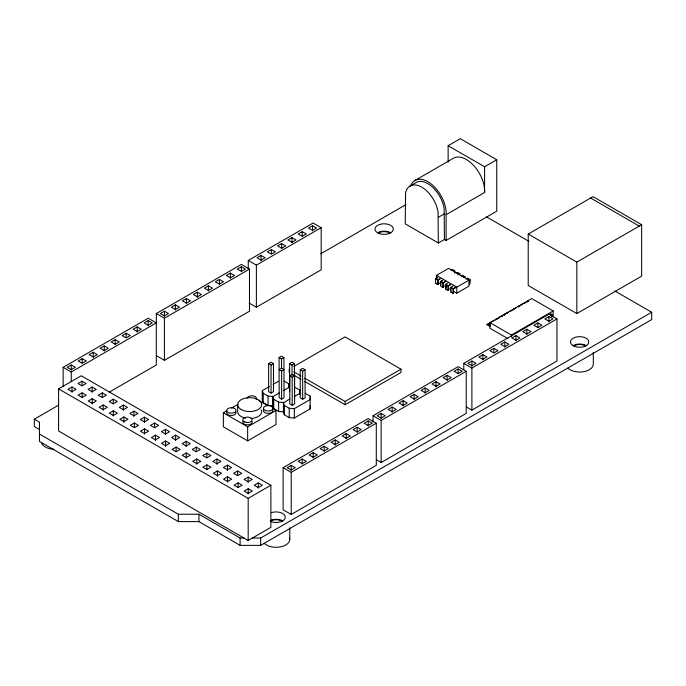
<?xml version="1.0" encoding="UTF-8"?>
<svg xmlns="http://www.w3.org/2000/svg" width="686" height="686" viewBox="0 0 686 686"><rect width="100%" height="100%" fill="white"/><g stroke="black" fill="none" stroke-linecap="round" stroke-linejoin="round"><path stroke-width="1.03" d="M284.193 381.142L289.055 383.946L288.969 387.376L283.627 390.471M299.525 393.412L299.611 389.982L294.748 387.178M305.339 393.327L310.201 396.131L310.115 399.561L294.32 408.685L289.218 408.247L284.356 405.443L283.429 402.845L289.869 398.986M283.429 402.845L283.429 412.2L284.356 414.798L289.218 417.603L294.32 418.04L310.115 408.916L310.201 405.486M63.138 367.327L148.21 318.21L156.314 322.892L71.233 372.009L63.138 367.327L63.138 386.278M109.151 392.221L156.314 364.995L156.314 313.536L241.386 264.419L249.49 269.092L249.49 311.195L164.417 360.313L156.314 355.64M248.272 268.861L248.272 260.44L313.09 223.019L321.194 227.701L321.194 269.795L256.375 307.217L249.172 303.066M448.13 162.179L448.13 145.715L460.28 138.701L496.741 159.744L496.741 211.202L446.106 240.443L444.442 239.483L438.363 242.99L405.229 223.859L405.563 193.006A23.461 13.549 60 0 1 421.796 187.184A23.461 13.549 60 0 1 438.028 211.751L438.363 242.99M71.233 364.995L67.185 367.327L71.233 369.668L75.288 367.327L71.233 364.995L71.233 370.191M82.243 358.641L78.187 360.982L82.243 363.314L86.29 360.982L82.243 358.641L82.243 362.8M93.236 352.295L89.18 354.628L93.236 356.969L97.283 354.628L93.236 352.295L93.236 357.492M104.229 345.941L100.182 348.282L104.229 350.623L108.277 348.282L104.229 345.941L104.229 351.138M115.222 339.596L111.175 341.937L115.222 344.278L119.278 341.937L115.222 339.596L115.222 344.792M126.215 333.25L122.168 335.583L126.215 337.924L130.271 335.583L126.215 333.25L126.215 337.409M137.217 326.896L133.161 329.237L137.217 331.578L141.265 329.237L137.217 326.896L137.217 332.101M148.21 320.551L144.154 322.892L148.21 325.233L152.258 322.892L148.21 320.551L148.21 325.747M164.417 311.195L160.361 313.536L164.417 315.877L168.464 313.536L164.417 311.195L164.417 316.392M175.419 304.841L171.363 307.182L175.419 309.523L179.466 307.182L175.419 304.841L175.419 310.038M186.412 298.496L182.356 300.837L186.412 303.178L190.459 300.837L186.412 298.496L186.412 303.692M197.405 292.15L193.358 294.491L197.405 296.824L201.461 294.491L197.405 292.15L197.405 297.347M208.398 285.796L204.351 288.137L208.398 290.478L212.454 288.137L208.398 285.796L208.398 291.001M219.4 279.451L215.344 281.792L219.4 284.133L223.447 281.792L219.4 279.451L219.4 284.647M230.393 273.105L226.337 275.446L230.393 277.779L234.44 275.446L230.393 273.105L230.393 278.302M241.386 266.76L237.33 269.092L241.386 271.433L245.434 269.092L241.386 266.76L241.386 270.919M261.074 255.441L257.027 257.773L261.074 260.114L265.13 257.773L261.074 255.441L261.074 260.637M271.364 249.498L267.317 251.831L271.364 254.172L275.42 251.831L271.364 249.498L271.364 253.657M281.654 243.556L277.607 245.897L281.654 248.229L285.71 245.897L281.654 243.556L281.654 248.752M291.944 237.613L287.897 239.954L291.944 242.295L296 239.954L291.944 237.613L291.944 242.81M302.234 231.671L298.187 234.012L302.234 236.353L306.29 234.012L302.234 231.671L302.234 235.83M312.524 225.728L308.477 228.069L312.524 230.41L316.58 228.069L312.524 225.728L312.524 230.933M156.314 313.536L164.417 318.21L249.49 269.092M248.272 260.44L256.375 265.122L321.194 227.701M414.541 180.71L453.034 158.483A25.836 14.912 60 0 1 473.623 165.446A25.836 14.912 60 0 1 484.59 192.492L446.106 214.709L446.106 240.443M58.593 388.885L81.274 375.782L270.876 485.251L270.876 527.345L248.186 540.448L58.593 430.988L58.593 388.885L248.186 498.345L270.876 485.251M409.696 186.249L415.767 182.742A23.461 13.549 60 0 1 432.334 186.961A23.461 13.549 60 0 1 444.108 208.244L444.442 239.483M72.004 386.99L67.948 389.331L72.004 391.663L76.052 389.331L72.004 386.99L72.004 392.255M82.046 381.193L77.998 383.525L82.046 385.866L86.102 383.525L82.046 381.193L82.046 385.403M39.445 429.522L34.3 426.546L34.3 419.18L58.396 405.272M320.688 253.837L405.949 204.608M82.131 392.838L78.075 395.179L82.131 397.511L86.179 395.179L82.131 392.838L82.131 397.048M92.173 387.041L88.125 389.374L92.173 391.715L96.229 389.374L92.173 387.041L92.173 392.298M448.13 145.715L484.59 166.767L496.741 159.744M92.258 398.686L88.211 401.018L92.258 403.359L96.306 401.018L92.258 398.686L92.258 403.943M102.3 392.881L98.252 395.222L102.3 397.563L106.356 395.222L102.3 392.881L102.3 397.091M103.2 404.997L99.144 407.338L103.2 409.679L107.248 407.338L103.2 404.997L103.2 410.262M113.241 399.201L109.185 401.542L113.241 403.874L117.289 401.542L113.241 399.201L113.241 403.411M438.363 217.333L444.442 213.818M113.327 410.845L109.271 413.186L113.327 415.527L117.375 413.186L113.327 410.845L113.327 416.11M123.369 405.049L119.321 407.39L123.369 409.722L127.416 407.39L123.369 405.049L123.369 410.314M123.857 416.925L119.81 419.266L123.857 421.607L127.905 419.266L123.857 416.925L123.857 422.19M133.899 411.128L129.851 413.469L133.899 415.802L137.955 413.469L133.899 411.128L133.899 416.393M134.387 423.005L130.34 425.346L134.387 427.687L138.443 425.346L134.387 423.005L134.387 427.215M144.437 417.208L140.381 419.549L144.437 421.89L148.485 419.549L144.437 417.208L144.437 422.473M144.514 428.853L140.467 431.194L144.514 433.535L148.57 431.194L144.514 428.853L144.514 434.118M154.564 423.056L150.508 425.397L154.564 427.738L158.612 425.397L154.564 423.056L154.564 427.267M268.629 363.614L271.056 362.208L273.491 363.614L273.491 391.68L271.056 393.078L268.629 391.68L268.629 363.614L271.056 365.012L273.491 363.614M279.082 357.578L281.509 356.171L283.935 357.578L284.038 397.717L281.612 399.123L279.176 397.717L279.082 357.578L281.509 358.984L283.935 357.578M155.456 435.173L151.409 437.514L155.456 439.846L159.512 437.514L155.456 435.173L155.456 440.438M165.498 429.376L161.45 431.708L165.498 434.049L169.553 431.708L165.498 429.376L165.498 434.632M436.459 278.405L436.459 275.369L448.61 268.355L468.941 280.094L468.941 286.173L456.79 293.188L453.094 291.053M435.593 278.439L438.32 280.017L437.925 284.596L435.584 283.249L435.593 278.439L437.685 277.23M437.582 277.744L435.593 278.893L437.925 280.248L440.06 279.056M450.951 270.224L452.348 269.418L454.724 270.79L454.724 272.985M289.629 391.68L289.629 363.614L292.065 362.208L294.491 363.614L294.491 391.68M440.06 278.593L437.96 279.802L437.925 284.596M453.326 271.596L454.724 270.79M281.612 371.049L284.038 369.651L281.612 368.245L279.176 369.651L281.612 371.049L281.612 399.123M289.629 363.614L292.065 365.021L294.491 363.614M454.329 271.476L454.724 271.253L453.163 270.353M435.584 283.249L438.32 284.364M440.678 281.371L443.405 282.949L443.002 287.537L440.669 286.182L440.678 281.371L442.77 280.162M293.754 366.538L345.075 336.903L400.984 369.179L400.984 372.455L345.075 404.731L304.755 381.45M442.667 280.677L440.678 281.835L443.01 283.181L445.145 281.989M456.036 273.157L457.433 272.351L459.8 273.723L459.406 274.409M165.583 441.021L161.536 443.353L165.583 445.694L169.639 443.353L165.583 441.021L165.583 446.277M175.633 435.216L171.577 437.557L175.633 439.898L179.681 437.557L175.633 435.216L175.633 440.481M445.84 281.131L443.045 282.743L443.002 287.537M528.22 234.055L593.038 196.633L641.65 224.699L641.65 276.158L576.832 313.579L528.22 285.513L528.22 234.055L576.832 262.121L641.65 224.699M457.708 274.932L459.8 273.723M272.411 408.367L276.012 410.451L276.012 424.48L247.655 440.858L223.344 426.821L223.344 412.783L227.006 410.674M231.576 408.033L237.982 404.337M445.754 284.304L448.49 285.89L448.087 290.47L445.754 289.123L445.754 284.304L447.855 283.095M262.284 390.668L263.21 393.258L268.072 396.062L273.165 396.499L273.165 405.855L268.072 405.417L263.21 402.613L262.284 400.024L262.284 390.668L269.478 386.51M273.071 384.434L278.473 381.313M461.121 276.098L462.518 275.292L464.885 276.655L464.491 277.35M462.158 275.995L464.894 277.118M289.775 375.791L292.202 374.393L294.637 375.791L294.637 403.865L292.202 405.263L289.775 403.865L289.775 375.791L292.202 377.197L294.637 375.791M300.228 369.763L302.655 368.356L305.09 369.763L305.09 397.829L302.655 399.226L300.228 397.829L300.228 369.763L302.655 371.16L305.09 369.763M450.222 284.467L448.13 285.676L448.087 290.47M450.222 284.93L448.095 286.113L445.754 284.767L446.149 284.536L445.754 289.123M463.487 277.461L464.885 276.655M450.839 287.237L453.575 288.823L453.172 293.402L450.839 292.056L450.839 287.237L453.635 285.625M451.234 287.477L450.839 287.7L453.18 289.046L456.01 287.46M466.206 279.031L467.595 278.224L469.97 279.596L469.576 284.63L469.97 280.051L468.418 279.159M176.122 447.101L172.066 449.441L176.122 451.774L180.169 449.441L176.122 447.101L176.122 451.311M186.163 441.304L182.107 443.636L186.163 445.977L190.211 443.636L186.163 441.304L186.163 446.56M456.01 286.997L453.214 288.609L453.172 293.402M436.459 275.369L456.79 287.108L469.97 279.596M450.839 292.056L453.575 293.171M283.721 411.892L278.619 411.454L273.757 408.65L272.831 406.061L272.831 396.705L279.313 392.949M186.249 452.949L182.193 455.29L186.249 457.622L190.296 455.29L186.249 452.949L186.249 458.205M196.29 447.143L192.243 449.484L196.29 451.825L200.338 449.484L196.29 447.143L196.29 451.354M294.217 396.619L299.619 393.498M223.344 412.783L247.655 426.821L276.012 410.451M196.779 459.028L192.732 461.369L196.779 463.702L200.827 461.369L196.779 459.028L196.779 464.293M206.82 453.232L202.773 455.564L206.82 457.905L210.876 455.564L206.82 453.232L206.82 457.442M206.906 464.876L202.859 467.217L206.906 469.55L210.962 467.217L206.906 464.876L206.906 469.087M216.948 459.08L212.9 461.412L216.948 463.753L221.003 461.412L216.948 459.08L216.948 464.336M217.436 470.956L213.389 473.297L217.436 475.638L221.492 473.297L217.436 470.956L217.436 476.221M227.486 465.159L223.43 467.5L227.486 469.833L231.534 467.5L227.486 465.159L227.486 470.416M304.755 378.175L345.075 401.456L400.984 369.179M507.863 338.592L489.967 328.268L489.967 322.652L531.701 298.564L553.165 310.955L553.165 316.572M490.138 323.303L490.113 326.347L487.094 324.607L488.312 323.706L490.447 324.941M489.933 322.772L491.15 322.068L491.33 322.652M505.325 313.879L504.107 314.582L504.313 315.157M487.094 324.607L488.312 323.903L489.821 324.778M495.618 319.745L496.818 318.99M498.456 318.107L499.657 317.352M501.277 316.418L502.486 315.714M504.124 314.831L505.325 314.077M506.963 313.193L508.163 312.241L506.945 313.142M512.613 309.866L513.831 309.172M518.307 306.642L519.508 305.896M521.146 305.004L522.338 304.258M523.975 303.366L525.176 302.62M528.031 301.034L527.002 302.054M504.141 315.02L505.342 314.325M528.031 301.231L526.831 301.917L528.031 301.265M227.572 476.804L223.516 479.145L227.572 481.478L231.619 479.145L227.572 476.804L227.572 482.069M237.613 471.008L233.557 473.34L237.613 475.681L241.661 473.34L237.613 471.008L237.613 475.218M238.102 482.884L234.046 485.225L238.102 487.566L242.149 485.225L238.102 482.884L238.102 487.094M248.143 477.087L244.096 479.428L248.143 481.761L252.199 479.428L248.143 477.087L248.143 482.352M489.967 322.652L511.439 335.051L553.165 310.955M283.112 467.672L368.185 418.554L376.288 423.228L376.288 465.331L291.216 514.449L283.112 509.775L283.112 467.672L291.216 472.345L376.288 423.228M373.047 422.062L373.047 415.75L458.128 366.633L466.223 371.306L466.223 413.409L381.15 462.527L376.648 459.929M463.796 369.668L463.796 363.357L548.869 314.239L556.972 318.913L556.972 361.016L471.899 410.134L466.497 407.012M248.229 488.732L244.182 491.073L248.229 493.414L252.276 491.073L248.229 488.732L248.229 493.997M258.27 482.935L254.223 485.268L258.27 487.609L262.326 485.268L258.27 482.935L258.27 488.192M291.216 465.331L287.168 467.672L291.216 470.013L295.263 467.672L291.216 465.331L291.216 470.527M302.217 458.977L298.17 461.318L302.217 463.659L306.273 461.318L302.217 458.977L302.217 464.173M313.21 452.631L309.163 454.972L313.21 457.313L317.266 454.972L313.21 452.631L313.21 457.828M324.212 446.286L320.156 448.618L324.212 450.959L328.26 448.618L324.212 446.286L324.212 451.482M335.205 439.932L331.149 442.273L335.205 444.614L339.253 442.273L335.205 439.932L335.205 445.137M346.198 433.586L342.143 435.927L346.198 438.268L350.246 435.927L346.198 433.586L346.198 438.783M357.192 427.241L353.144 429.582L357.192 431.914L361.248 429.582L357.192 427.241L357.192 432.437M368.185 420.895L364.137 423.228L368.185 425.569L372.241 423.228L368.185 420.895L368.185 426.092M381.15 413.409L377.103 415.75L381.15 418.083L385.206 415.75L381.15 413.409L381.15 418.606M392.152 407.055L388.105 409.396L392.152 411.729L396.208 409.396L392.152 407.055L392.152 412.252M403.154 400.71L399.098 403.042L403.154 405.383L407.201 403.042L403.154 400.71L403.154 405.906M414.147 394.356L410.091 396.697L414.147 399.038L418.194 396.697L414.147 394.356L414.147 399.561M425.14 388.01L421.084 390.351L425.14 392.692L429.187 390.351L425.14 388.01L425.14 393.207M436.133 381.665L432.086 384.006L436.133 386.338L440.189 384.006L436.133 381.665L436.133 386.861M447.126 375.319L443.079 377.652L447.126 379.993L451.182 377.652L447.126 375.319L447.126 380.516M458.128 368.965L454.072 371.306L458.128 373.647L462.175 371.306L458.128 368.965L458.128 373.124M471.899 361.016L467.843 363.357L471.899 365.689L475.947 363.357L471.899 361.016L471.899 366.213M482.901 354.662L478.854 357.003L482.901 359.344L486.949 357.003L482.901 354.662L482.901 359.858M493.894 348.317L489.847 350.657L493.894 352.99L497.95 350.657L493.894 348.317L493.894 352.475M504.887 341.971L500.84 344.303L504.887 346.644L508.943 344.303L504.887 341.971L504.887 347.167M515.889 335.617L511.833 337.958L515.889 340.299L519.937 337.958L515.889 335.617L515.889 340.813M526.882 329.271L522.826 331.612L526.882 333.953L530.93 331.612L526.882 329.271L526.882 334.468M537.875 322.926L533.828 325.258L537.875 327.599L541.923 325.258L537.875 322.926L537.875 327.085M548.869 316.572L544.821 318.913L548.869 321.254L552.925 318.913L548.869 316.572L548.869 321.777M550.626 313.845L552.136 314.711L550.918 315.654L552.119 314.925L550.626 314.042M373.047 415.75L381.15 420.424L466.223 371.306M463.796 363.357L471.899 368.03L556.972 318.913M252.422 538.004L260.68 538.004L651.7 312.25L651.7 319.616L260.68 545.37L240.1 545.37L198.94 521.6L178.36 521.6L39.445 441.398L39.445 422.156L34.3 419.18M39.445 434.032L178.36 514.234L198.94 514.234L240.1 538.004L243.95 538.004M272.831 396.705L273.757 399.295L278.619 402.099L283.721 402.536M590.629 198.022L639.241 226.088M486.425 216.827L528.923 241.361M614.948 291.027L651.7 312.25M519.688 306.282L519.508 305.699L518.29 306.402L518.496 306.968M458.248 273.285L459.809 274.186M514.02 309.549L513.831 308.974L512.656 310.106M511.181 311.152L511.001 310.612M438.303 282.512L441.081 284.115M442.924 285.187L446.62 287.323M448.473 288.386L451.242 289.989M441.844 286.405L443.405 287.305M446.929 289.338L448.49 290.238M497.007 319.376L496.818 318.793L495.635 319.925M487.094 324.409L490.13 326.142M293.754 371.829L301.085 376.057M293.754 375.096L301.085 379.332M258.905 400.573L267.909 405.769M593.313 352.501L593.313 364.172A13.643 7.88 0 0 1 583.203 371.778A13.643 7.88 0 0 1 567.854 368.108M576.832 262.121L576.832 313.579M552.136 314.711L552.119 316.829M551.947 314.823L551.947 316.735M525.193 302.869L525.176 302.423L523.975 303.564M522.355 304.507L522.338 304.061L521.128 304.961M516.669 307.534L515.452 308.237M511.439 335.051L511.439 336.92M509.784 311.307L509.801 311.753M502.504 315.963L502.486 315.517L501.295 316.666M499.674 317.601L499.657 317.155L498.439 318.055M493.98 320.628L492.771 321.331M484.59 166.767L484.59 192.492M471.899 368.03L471.899 410.134M467.595 278.224L467.595 278.688M462.518 275.292L462.518 275.746M457.433 272.351L457.433 272.814M456.79 287.108L456.79 293.188M452.348 269.418L452.348 269.881M381.15 420.424L381.15 462.527M345.075 401.456L345.075 404.731M310.201 396.131L310.115 408.916M302.655 371.16L302.655 399.226M299.611 389.982L299.611 394.141M294.32 408.685L294.32 418.04M292.202 377.197L292.202 405.263M292.065 365.021L292.065 375.413M291.216 472.345L291.216 514.449M289.758 527.757L289.758 539.428M289.218 408.247L289.218 417.603M289.175 369.179L289.175 372.455M289.055 383.946L289.055 388.105M284.356 405.443L284.356 414.798M281.509 358.984L281.509 368.339M278.619 402.099L278.619 411.454M273.757 399.295L273.757 408.65M271.056 365.012L271.056 393.078M268.072 396.062L268.072 405.417M263.21 393.258L263.21 402.613M260.68 538.004L260.68 545.37M256.375 265.122L256.375 307.217M248.186 498.345L248.186 540.448M247.655 426.821L247.655 440.858M240.1 538.004L240.1 545.37M237.648 404.68L237.648 411.694A12.031 6.946 0 0 0 245.691 418.168M198.94 514.234L198.94 521.6M178.36 514.234L178.36 521.6M164.417 318.21L164.417 360.313M71.233 372.009L71.233 381.485M271.527 519.988A9.167 5.291 0 0 1 282.598 520.828M271.527 512.622A9.167 5.291 0 0 1 285.282 517.21A9.167 5.291 0 0 1 271.527 521.789M377.677 232.7A9.167 5.291 0 0 1 390.643 232.7M573.187 345.572A9.167 5.291 0 0 1 586.153 345.572M247.071 398.317A4.725 2.727 0 0 1 252.774 395.873A4.725 2.727 0 0 1 256.221 399.458M252.139 421.658A4.725 2.727 0 0 1 247.106 424.866A4.725 2.727 0 0 1 243.05 421.23M235.564 411.617A4.725 2.727 0 0 1 232.142 415.467A4.725 2.727 0 0 1 226.594 412.56M261.263 409.739A12.031 6.946 0 0 1 250.862 418.529M272.788 410.151A4.725 2.727 0 0 1 267.754 413.358A4.725 2.727 0 0 1 263.698 409.722M410.511 186.232A25.836 14.912 60 0 1 431.331 184.114A25.836 14.912 60 0 1 446.106 214.709M270.198 521.154A8.369 4.828 0 0 1 282.032 521.154M289.295 537.387A13.643 7.88 0 0 1 281.337 546.699A13.643 7.88 0 0 1 264.299 543.363M53.988 449.261A13.643 7.88 0 0 1 41.7 443.439M378.243 233.026A8.369 4.828 0 0 1 390.077 233.026M573.753 345.898A8.369 4.828 0 0 1 585.587 345.898M379.572 233.66A9.167 5.291 0 0 0 393.327 229.073A9.167 5.291 0 0 0 379.572 224.494A9.167 5.291 0 0 0 379.572 233.66M573.187 345.693A9.167 5.291 0 0 0 588.528 343.317A9.167 5.291 0 0 0 577.295 336.843A9.167 5.291 0 0 0 573.187 345.693M244.808 422.053A4.725 2.727 0 0 0 252.199 420.029A4.725 2.727 0 0 0 245.477 417.345A4.725 2.727 0 0 0 244.808 422.053M228.61 412.689A4.725 2.727 0 0 0 236.001 410.665A4.725 2.727 0 0 0 229.278 407.981A4.725 2.727 0 0 0 228.61 412.689M241.266 409.568A12.031 6.946 0 0 0 261.332 406.318A12.031 6.946 0 0 0 246.428 397.914A12.031 6.946 0 0 0 241.266 409.568M265.448 410.545A4.725 2.727 0 0 0 272.848 408.522A4.725 2.727 0 0 0 266.125 405.838A4.725 2.727 0 0 0 265.448 410.545"/></g></svg>
